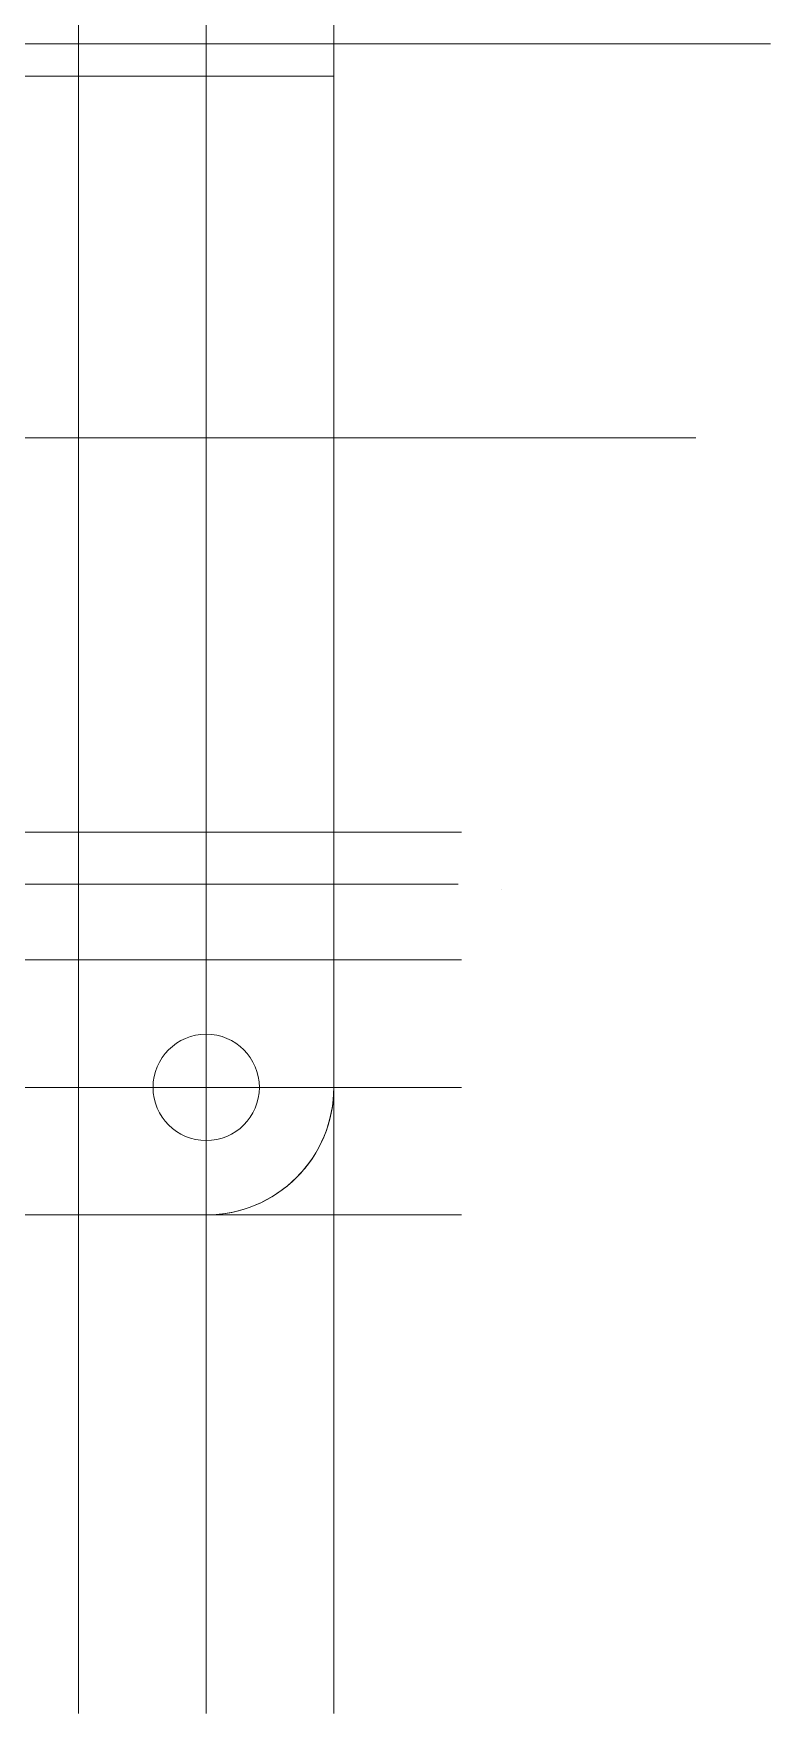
# Model space of a CAD drawing. Header units: millimetres. Extents: x 24 to 200, y 24 to 188.
# Drawn here: x 169.64 to 186.96, y 30.63 to 70.12 of the extents above; entities that cross this region are included whole.
import ezdxf

# ---------------------------------------------------------------- set-up
doc = ezdxf.new("R2010")
doc.units = ezdxf.units.MM
for name, color, linetype in [('0_底面', 51, 'Continuous'), ('1_PCB下', 5, 'Continuous'), ('2_Plate下', 3, 'Continuous'), ('3_SwitchPlate', 6, 'Continuous'), ('4_天板下', 40, 'Continuous'), ('5_左天板', 1, 'Continuous'), ('6_右天板', 230, 'Continuous')]:
    doc.layers.add(name, color=color, linetype=linetype)
doc.layers.add('補助線', color=4, linetype='Continuous', lineweight=5, transparency=0.5)

msp = doc.modelspace()

# ---------------------------------------------------------------- linework, layer by layer
at = {"layer": '0_底面', "lineweight": 5, "transparency": 33554687}
for p, q in [((176.699, 45.35), (176.699, 171.7)), ((45.354, 42.35), (173.699, 42.35))]:
    msp.add_line(p, q, dxfattribs=at)
msp.add_circle((173.699, 45.35), 1.25, dxfattribs=at)
msp.add_arc((173.699, 45.35), 3, 270, 0, dxfattribs=at)
at = {"layer": '1_PCB下', "lineweight": 5, "transparency": 33554687}
for points in [[(170.699, 48.35), (170.699, 146.067), (170.699, 166.345), (176.699, 166.345), (176.699, 146.067), (176.699, 45.35, -0.414214), (173.699, 42.35), (170.699, 42.35)], [(42.355, 45.35), (42.355, 48.35), (48.355, 48.35), (170.699, 48.35), (170.699, 42.35), (45.354, 42.35, -0.414214)]]:
    msp.add_lwpolyline(points, format="xyb", close=True, dxfattribs=at)
msp.add_circle((173.699, 45.35), 1.25, dxfattribs=at)
at = {"layer": '2_Plate下', "lineweight": 5, "transparency": 33554687}
for points in [[(170.699, 42.35), (173.699, 42.35, 0.414214), (176.699, 45.35), (176.699, 146.067), (170.699, 146.067), (170.699, 48.35)], [(42.355, 45.35), (42.355, 48.35), (48.355, 48.35), (170.699, 48.35), (170.699, 42.35), (45.354, 42.35, -0.414214)]]:
    msp.add_lwpolyline(points, format="xyb", close=True, dxfattribs=at)
msp.add_circle((173.699, 45.35), 1.25, dxfattribs=at)
at = {"layer": '3_SwitchPlate', "lineweight": 5, "transparency": 33554687}
for p, q in [((176.699, 45.35), (176.699, 146.067)), ((45.354, 42.35), (173.699, 42.35))]:
    msp.add_line(p, q, dxfattribs=at)
msp.add_circle((173.699, 45.35), 1.25, dxfattribs=at)
msp.add_arc((173.699, 45.35), 3, 270, 0, dxfattribs=at)
at = {"layer": '4_天板下', "lineweight": 5, "transparency": 33554687}
for points in [[(170.699, 42.35), (173.699, 42.35, 0.414214), (176.699, 45.35), (176.699, 146.067), (170.699, 146.067), (170.699, 48.35)], [(42.355, 45.35), (42.355, 48.35), (48.355, 48.35), (170.699, 48.35), (170.699, 42.35), (45.354, 42.35, -0.414214)]]:
    msp.add_lwpolyline(points, format="xyb", close=True, dxfattribs=at)
msp.add_circle((173.699, 45.35), 1.25, dxfattribs=at)
at = {"layer": '5_左天板', "lineweight": 5, "transparency": 33554687}
for p, q in [((176.699, 45.35), (176.699, 171.7)), ((45.354, 42.35), (173.699, 42.35))]:
    msp.add_line(p, q, dxfattribs=at)
msp.add_circle((173.699, 45.35), 1.25, dxfattribs=at)
msp.add_arc((173.699, 45.35), 3, 270, 0, dxfattribs=at)
at = {"layer": '6_右天板', "lineweight": 5, "transparency": 33554687}
for p, q in [((176.699, 45.35), (176.699, 171.7)), ((45.354, 42.35), (173.699, 42.35))]:
    msp.add_line(p, q, dxfattribs=at)
msp.add_circle((173.699, 45.35), 1.25, dxfattribs=at)
msp.add_arc((173.699, 45.35), 3, 270, 0, dxfattribs=at)
at = {"layer": '補助線'}
for p, q in [((170.699, 188.338), (170.699, 30.632)), ((173.699, 188.338), (173.699, 30.632)), ((176.699, 188.338), (176.699, 30.632)), ((39.522, 69.882), (186.964, 69.882)), ((186.964, 69.882), (186.964, 69.882)), ((45.855, 60.625), (185.21, 60.625)), ((180.653, 50), (180.653, 50))]:
    msp.add_line(p, q, dxfattribs=at)
at = {"layer": '補助線', "lineweight": 5, "transparency": 33554687}
for p, q in [((176.699, 69.125), (40.107, 69.125)), ((31.521, 51.35), (179.702, 51.35)), ((28.169, 50.125), (179.621, 50.125)), ((31.521, 48.35), (179.702, 48.35)), ((31.521, 45.35), (179.702, 45.35)), ((31.521, 42.35), (179.702, 42.35))]:
    msp.add_line(p, q, dxfattribs=at)

doc.saveas('drawing.dxf')
